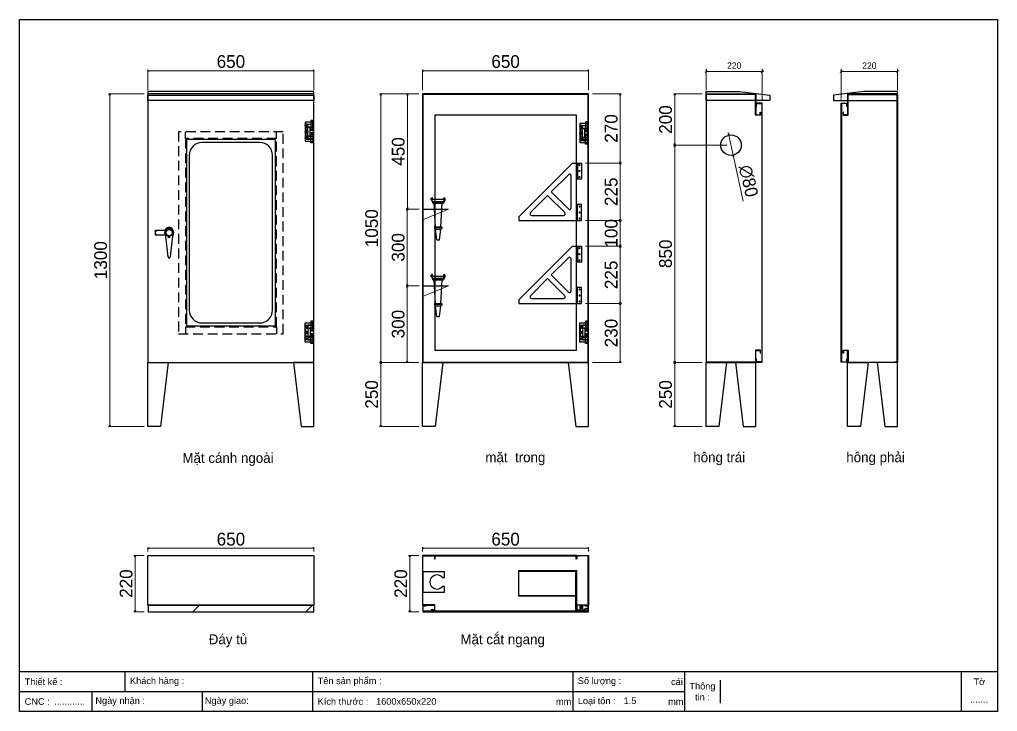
# Model space of a CAD drawing. Header units: millimetres. Extents: x 0 to 3827, y 0 to 2706.
import ezdxf

# ---------------------------------------------------------------- set-up
doc = ezdxf.new("R2010")
doc.units = ezdxf.units.MM
doc.linetypes.add('HIDDENX2', pattern=[19.05, 12.7, -6.35])
for name, color, linetype in [('BAOCHAY', 1, 'Continuous'), ('DIM', 253, 'Continuous'), ('FIRE PROTECTION', 1, 'Continuous')]:
    doc.layers.add(name, color=color, linetype=linetype)
doc.layers.add('S-CONCRETE', color=3, linetype='Continuous', lineweight=5)
doc.styles.add('Arial', font='arial.ttf')
doc.dimstyles.new('CNC', dxfattribs={"dimtxt": 50, "dimasz": 5, "dimexe": 5, "dimexo": 15, "dimgap": 10, "dimtad": 1, "dimdec": 0, "dimtxsty": 'Standard', "dimblk": 'OPEN30', "dimcen": 10, "dimclrd": 5, "dimclre": 5, "dimclrt": 3, "dimazin": 3, "dimtfac": 1, "dimtdec": 0, "dimtmove": 0, "dimatfit": 3, "dimldrblk": 'ARCHTICK', "dimlwd": 9, "dimlwe": 9})
doc.dimstyles.new('Dim-25', dxfattribs={"dimtxt": 25, "dimasz": 8, "dimexe": 10, "dimexo": 15, "dimgap": 10, "dimtad": 1, "dimdec": 0, "dimtxsty": 'Standard', "dimblk": 'OBLIQUE', "dimcen": 10, "dimclrd": 5, "dimclre": 5, "dimclrt": 3, "dimazin": 3, "dimtfac": 1, "dimtdec": 0, "dimtmove": 0, "dimatfit": 3, "dimldrblk": 'OBLIQUE', "dimlwd": 9, "dimlwe": 9})

# ---------------------------------------------------------------- blocks, each defined once
blk = doc.blocks.new('KHUNG CHUẨN')
at = {"color": 7}
for p, q in [((19889.2, -28535.2), (16919.2, -28535.2)), ((17239.2, -28535.2), (17239.2, -28595.2)), ((17809.2, -28535.2), (17809.2, -28655.2)), ((18599.2, -28535.2), (18599.2, -28655.2)), ((18939.2, -28535.2), (18939.2, -28655.2)), ((19779.2, -28535.2), (19779.2, -28655.2)), ((19047.6, -28560.2), (19047.6, -28630.2)), ((18939.2, -28595.2), (16919.2, -28595.2)), ((17139.2, -28595.2), (17139.2, -28655.2)), ((17474.2, -28595.2), (17474.2, -28655.2))]:
    blk.add_line(p, q, dxfattribs=at)
blk.add_lwpolyline([(16919.2, -26555.2), (19889.2, -26555.2), (19889.2, -28655.2), (16919.2, -28655.2)], close=True, dxfattribs=at)
at = {"color": 2, "char_height": 20, "style": 'Arial'}
for s, insert, width, attachment_point in [('  Thiết kế :', (16919.2, -28565.2), 917.634, 4), ('  Khách hàng :', (17239.2, -28565.2), 917.634, 4), ('  Tên sản phẩm :', (17809.2, -28565.2), 917.634, 4), ('  Số lượng :', (18599.2, -28565.2), 917.634, 4), ('cái', (18897.9, -28565.2), 63.517, 4), ('Thông\\Ptin :', (18993.4, -28595.2), 108.311, 5), ('Tờ', (19834.2, -28565.2), 110, 5), ('  CNC :', (16919.2, -28625.2), 917.634, 4), ('  Ngày nhận :', (17134, -28625.2), 556.651, 4), ('  Ngày giao:', (17466.3, -28625.2), 556.651, 4), ('  Kích thước :', (17809.2, -28625.2), 917.634, 4), ('mm', (18548.6, -28625.2), 73.831, 4), ('  Loại tôn :', (18599.2, -28625.2), 917.634, 4), ('mm', (18889.2, -28625.2), 917.634, 4)]:
    blk.add_mtext(s, dxfattribs=dict(at, insert=insert, width=width, attachment_point=attachment_point))
at = {"color": 3, "style": 'Arial'}
for tag, p in [('#01', (17055.6, -28580.1)), ('#02', (17431.4, -28580.1)), ('#03', (18030.6, -28580.1)), ('#08', (18751.7, -28580.1)), ('#10', (19064.8, -28580.1)), ('#04', (17024.8, -28634.6)), ('#05', (17308.5, -28633)), ('#06', (17632.7, -28633.7)), ('#07', (18002, -28634.7)), ('#09', (18753.8, -28632.6)), ('#11', (19060.3, -28625.7)), ('#12', (19806.5, -28628.9))]:
    blk.add_attdef(tag, p, '', height=20, dxfattribs=at)
blk = doc.blocks.new('*D1')
at = {"color": 0, "linetype": 'ByBlock', "lineweight": -2}
for p, q in [((502.1, 2505.7), (507.1, 2507.1)), ((507.1, 2504.4), (502.1, 2505.7)), ((502.1, 2505.7), (507.1, 2505.7)), ((1147.1, 2507.1), (1152.1, 2505.7)), ((1152.1, 2505.7), (1147.1, 2504.4)), ((1152.1, 2505.7), (1147.1, 2505.7))]:
    blk.add_line(p, q, dxfattribs=at)
at = {"layer": 'Defpoints', "color": 0, "transparency": 16777216}
for p in [(1152.1, 2505.7), (502.1, 2414.7), (1152.1, 2414.7)]:
    blk.add_point(p, dxfattribs=at)
at = {"layer": 'DIM', "color": 5, "lineweight": 9, "transparency": 16777216}
for p, q in [((502.1, 2429.7), (502.1, 2510.7)), ((507.1, 2505.7), (1147.1, 2505.7)), ((1152.1, 2429.7), (1152.1, 2510.7))]:
    blk.add_line(p, q, dxfattribs=at)
at = {"layer": 'DIM', "color": 3, "transparency": 16777216, "insert": (827.1, 2541.2), "char_height": 50, "attachment_point": 5}
blk.add_mtext('650', dxfattribs=at)
blk = doc.blocks.new('_ArchTick')
at = {"color": 0, "const_width": 0.15}
blk.add_lwpolyline([(-0.5, -0.5), (0.5, 0.5)], dxfattribs=at)
blk = doc.blocks.new('_Open30')
at = {"color": 0, "linetype": 'ByBlock', "lineweight": -2}
for p, q in [((-1, 0.27), (0, 0)), ((0, 0), (-1, -0.27)), ((0, 0), (-1, 0))]:
    blk.add_line(p, q, dxfattribs=at)
blk = doc.blocks.new('*D2')
at = {"color": 0, "linetype": 'ByBlock', "lineweight": -2}
for p, q in [((1412.2, 2409.7), (1413.6, 2414.7)), ((1413.6, 2414.7), (1414.9, 2409.7)), ((1413.6, 2414.7), (1413.6, 2409.7)), ((1413.6, 1364.7), (1412.2, 1369.7)), ((1414.9, 1369.7), (1413.6, 1364.7)), ((1413.6, 1364.7), (1413.6, 1369.7))]:
    blk.add_line(p, q, dxfattribs=at)
at = {"layer": 'Defpoints', "color": 0, "transparency": 16777216}
for p in [(1576.8, 2414.7), (1413.6, 1364.7), (1576.8, 1364.7)]:
    blk.add_point(p, dxfattribs=at)
at = {"layer": 'DIM', "color": 5, "lineweight": 9, "transparency": 16777216}
for p, q in [((1561.8, 2414.7), (1408.6, 2414.7)), ((1413.6, 2409.7), (1413.6, 1369.7)), ((1561.8, 1364.7), (1408.6, 1364.7))]:
    blk.add_line(p, q, dxfattribs=at)
at = {"layer": 'DIM', "color": 3, "transparency": 16777216, "insert": (1378, 1889.7), "char_height": 50, "attachment_point": 5, "rotation": 90}
blk.add_mtext('1050', dxfattribs=at)
blk = doc.blocks.new('*D3')
at = {"color": 0, "linetype": 'ByBlock', "lineweight": -2}
for p, q in [((451.5, 605), (452.8, 610)), ((452.8, 610), (454.2, 605)), ((452.8, 610), (452.8, 605)), ((452.8, 390), (451.5, 395)), ((454.2, 395), (452.8, 390)), ((452.8, 390), (452.8, 395))]:
    blk.add_line(p, q, dxfattribs=at)
at = {"layer": 'Defpoints', "color": 0, "transparency": 16777216}
for p in [(502.1, 610), (452.8, 390), (503.1, 390)]:
    blk.add_point(p, dxfattribs=at)
at = {"layer": 'DIM', "color": 5, "lineweight": 9, "transparency": 16777216}
for p, q in [((487.1, 610), (447.8, 610)), ((452.8, 605), (452.8, 395)), ((488.1, 390), (447.8, 390))]:
    blk.add_line(p, q, dxfattribs=at)
at = {"layer": 'DIM', "color": 3, "transparency": 16777216, "insert": (417.3, 500), "char_height": 50, "attachment_point": 5, "rotation": 90}
blk.add_mtext('220', dxfattribs=at)
blk = doc.blocks.new('MS308-2-1')
at = {"color": 1}
for p, q in [((-53, 4.6), (-46, 10)), ((-13.3, -14.2), (-13.3, 6.7)), ((-12.3, 6.7), (-12.3, -6.9)), ((12.3, 6.7), (12.3, -6.9)), ((13.3, 6.7), (13.3, -14.2)), ((-53, -4.6), (-46, -10)), ((-4, -95), (-13.3, -14.2)), ((13.3, -14.2), (4, -95))]:
    blk.add_line(p, q, dxfattribs=at)
blk.add_lwpolyline([(-15.8, -10), (-53, -10), (-53, 10), (-15.8, 10)], dxfattribs=at)
for centre, radius, start, end in [((0, 6.7), 13.3, 0, 180), ((0, 6.7), 12.3, 0, 180), ((0, 5.9), 17.7, 226.184, 313.816), ((0, -95), 4, 180, 0)]:
    blk.add_arc(centre, radius, start, end, dxfattribs=at)
blk.add_ellipse((0, 0), major_axis=(0, 21), ratio=0.857143, start_param=3.972003, end_param=8.594367, dxfattribs=at)
blk = doc.blocks.new('*D4')
at = {"color": 0, "linetype": 'ByBlock', "lineweight": -2}
for p, q in [((502.1, 637.9), (507.1, 639.3)), ((507.1, 636.6), (502.1, 637.9)), ((502.1, 637.9), (507.1, 637.9)), ((1147.1, 639.3), (1152.1, 637.9)), ((1152.1, 637.9), (1147.1, 636.6)), ((1152.1, 637.9), (1147.1, 637.9))]:
    blk.add_line(p, q, dxfattribs=at)
at = {"layer": 'Defpoints', "color": 0, "transparency": 16777216}
for p in [(1152.1, 637.9), (502.1, 610), (1152.1, 610)]:
    blk.add_point(p, dxfattribs=at)
at = {"layer": 'DIM', "color": 5, "lineweight": 9, "transparency": 16777216}
for p, q in [((502.1, 625), (502.1, 642.9)), ((507.1, 637.9), (1147.1, 637.9)), ((1152.1, 625), (1152.1, 642.9))]:
    blk.add_line(p, q, dxfattribs=at)
at = {"layer": 'DIM', "color": 3, "transparency": 16777216, "insert": (827.1, 673.5), "char_height": 50, "attachment_point": 5}
blk.add_mtext('650', dxfattribs=at)
blk = doc.blocks.new('HL011-1-3')
at = {"color": 1}
for p, q in [((29.5, 81), (22.5, 81)), ((22.5, 81), (22.5, 78)), ((23.5, 78), (22.5, 78)), ((23.5, 75), (23.5, 78)), ((29.5, 78), (28.5, 78)), ((28.5, 75), (28.5, 78)), ((29.5, 78), (29.5, 81)), ((11, 56), (11, 19)), ((11, 56), (32, 56)), ((20, 54), (20, 21)), ((20, 47), (32, 47)), ((32, 42.5), (20, 42.5)), ((22.5, 75), (22.5, 49)), ((23.5, 75), (22.5, 75)), ((22.5, 49), (24, 44)), ((24, 44), (28, 44)), ((29.5, 49), (28, 44)), ((28.5, 75), (29.5, 75)), ((29.5, 49), (29.5, 75)), ((11, 19), (32, 19)), ((32, 32.5), (20, 32.5)), ((20, 28), (32, 28)), ((22.5, 26), (24, 31)), ((22.5, 0), (22.5, 26)), ((23.5, 0), (22.5, 0)), ((23.5, 0), (23.5, -3)), ((24, 31), (28, 31)), ((29.5, 26), (28, 31)), ((28.5, 0), (28.5, -3)), ((28.5, 0), (29.5, 0)), ((29.5, 26), (29.5, 0)), ((22.5, -6), (22.5, -3)), ((23.5, -3), (22.5, -3)), ((29.5, -6), (22.5, -6)), ((29.5, -3), (28.5, -3)), ((29.5, -3), (29.5, -6))]:
    blk.add_line(p, q, dxfattribs=at)
for points in [[(32, 19), (32, 0), (0, 0), (0, 75), (32, 75), (32, 56)], [(32, 28), (32, 21), (3, 21), (3, 54), (32, 54), (32, 47)], [(32, 42.5), (32, 32.5)]]:
    blk.add_lwpolyline(points, dxfattribs=at)
for points in [[(10, 67), (32, 67), (32, 65), (10, 65)], [(10, 8), (32, 8), (32, 10), (10, 10)]]:
    blk.add_lwpolyline(points, close=True, dxfattribs=at)
for centre in [(5.5, 62.5), (5.5, 37.5), (5.5, 12.5)]:
    blk.add_circle(centre, 3, dxfattribs=at)
blk = doc.blocks.new('*D5')
at = {"color": 0, "linetype": 'ByBlock', "lineweight": -2}
for p, q in [((1576.8, 2505.7), (1581.8, 2507.1)), ((1581.8, 2504.4), (1576.8, 2505.7)), ((1576.8, 2505.7), (1581.8, 2505.7)), ((2221.8, 2507.1), (2226.8, 2505.7)), ((2226.8, 2505.7), (2221.8, 2504.4)), ((2226.8, 2505.7), (2221.8, 2505.7))]:
    blk.add_line(p, q, dxfattribs=at)
at = {"layer": 'Defpoints', "color": 0, "transparency": 16777216}
for p in [(2226.8, 2505.7), (1576.8, 2414.7), (2226.8, 2414.7)]:
    blk.add_point(p, dxfattribs=at)
at = {"layer": 'DIM', "color": 5, "lineweight": 9, "transparency": 16777216}
for p, q in [((1576.8, 2429.7), (1576.8, 2510.7)), ((1581.8, 2505.7), (2221.8, 2505.7)), ((2226.8, 2429.7), (2226.8, 2510.7))]:
    blk.add_line(p, q, dxfattribs=at)
at = {"layer": 'DIM', "color": 3, "transparency": 16777216, "insert": (1901.8, 2541.2), "char_height": 50, "attachment_point": 5}
blk.add_mtext('650', dxfattribs=at)
blk = doc.blocks.new('*D6')
at = {"color": 0, "linetype": 'ByBlock', "lineweight": -2}
for p, q in [((2690.5, 2506.7), (2682.5, 2498.7)), ((2902.5, 2498.7), (2910.5, 2506.7))]:
    blk.add_line(p, q, dxfattribs=at)
at = {"color": 5, "lineweight": 9, "ltscale": 3, "transparency": 16777216}
for p, q in [((2686.5, 2429.7), (2686.5, 2512.7)), ((2686.5, 2502.7), (2906.5, 2502.7)), ((2906.5, 2393.7), (2906.5, 2512.7))]:
    blk.add_line(p, q, dxfattribs=at)
at = {"layer": 'Defpoints', "color": 0, "ltscale": 3, "transparency": 16777216}
for p in [(2906.5, 2502.7), (2686.5, 2414.7), (2906.5, 2378.7)]:
    blk.add_point(p, dxfattribs=at)
at = {"color": 3, "ltscale": 3, "transparency": 16777216, "insert": (2796.5, 2525.4), "char_height": 25, "attachment_point": 5}
blk.add_mtext('220', dxfattribs=at)
blk = doc.blocks.new('_Oblique')
at = {"color": 0, "linetype": 'ByBlock', "lineweight": -2}
blk.add_line((-0.5, -0.5), (0.5, 0.5), dxfattribs=at)
blk = doc.blocks.new('*D7')
at = {"color": 0, "linetype": 'ByBlock', "lineweight": -2}
for p, q in [((1526.2, 605), (1527.5, 610)), ((1527.5, 610), (1528.9, 605)), ((1527.5, 610), (1527.5, 605)), ((1527.5, 390), (1526.2, 395)), ((1528.9, 395), (1527.5, 390)), ((1527.5, 390), (1527.5, 395))]:
    blk.add_line(p, q, dxfattribs=at)
at = {"layer": 'Defpoints', "color": 0, "transparency": 16777216}
for p in [(1576.8, 610), (1527.5, 390), (1577.8, 390)]:
    blk.add_point(p, dxfattribs=at)
at = {"layer": 'DIM', "color": 5, "lineweight": 9, "transparency": 16777216}
for p, q in [((1561.8, 610), (1522.5, 610)), ((1527.5, 605), (1527.5, 395)), ((1562.8, 390), (1522.5, 390))]:
    blk.add_line(p, q, dxfattribs=at)
at = {"layer": 'DIM', "color": 3, "transparency": 16777216, "insert": (1492, 500), "char_height": 50, "attachment_point": 5, "rotation": 90}
blk.add_mtext('220', dxfattribs=at)
blk = doc.blocks.new('*D8')
at = {"color": 0, "linetype": 'ByBlock', "lineweight": -2}
for p, q in [((1576.8, 637.9), (1581.8, 639.3)), ((1581.8, 636.6), (1576.8, 637.9)), ((1576.8, 637.9), (1581.8, 637.9)), ((2221.8, 639.3), (2226.8, 637.9)), ((2226.8, 637.9), (2221.8, 636.6)), ((2226.8, 637.9), (2221.8, 637.9))]:
    blk.add_line(p, q, dxfattribs=at)
at = {"layer": 'Defpoints', "color": 0, "transparency": 16777216}
for p in [(2226.8, 637.9), (1576.8, 610), (2226.8, 610)]:
    blk.add_point(p, dxfattribs=at)
at = {"layer": 'DIM', "color": 5, "lineweight": 9, "transparency": 16777216}
for p, q in [((1576.8, 625), (1576.8, 642.9)), ((1581.8, 637.9), (2221.8, 637.9)), ((2226.8, 625), (2226.8, 642.9))]:
    blk.add_line(p, q, dxfattribs=at)
at = {"layer": 'DIM', "color": 3, "transparency": 16777216, "insert": (1901.8, 673.5), "char_height": 50, "attachment_point": 5}
blk.add_mtext('650', dxfattribs=at)
blk = doc.blocks.new('HL011-1-4')
h = blk.add_hatch()
h.set_pattern_fill('ANSI31', color=2, scale=0.5, style=0)
h.paths.add_polyline_path([(2.5, 0), (8.5, 0), (8.5, 12), (2.5, 12)])
at = {"color": 1}
for p, q in [((7, 23.5), (0, 10)), ((0, 0), (0, 10)), ((11, 0), (0, 0)), ((7, 23.5), (26, 23.5)), ((11, 0), (11, 19.5)), ((11, 19.5), (17, 19.5)), ((17, 19.5), (21.2, 13.9))]:
    blk.add_line(p, q, dxfattribs=at)
at = {"color": 2}
blk.add_lwpolyline([(2.5, 0), (2.5, 12), (8.5, 12), (8.5, 0)], dxfattribs=at)
at = {"color": 1}
blk.add_lwpolyline([(5.7, 21), (3, 21), (3, 23.5), (7, 23.5)], dxfattribs=at)
blk.add_circle((26, 17.5), 3.5, dxfattribs=at)
blk.add_arc((26, 17.5), 6, 216.8699, 90, dxfattribs=at)
blk = doc.blocks.new('*D9')
at = {"color": 0, "linetype": 'ByBlock', "lineweight": -2}
for p, q in [((1412.2, 1359.7), (1413.6, 1364.7)), ((1413.6, 1364.7), (1414.9, 1359.7)), ((1413.6, 1364.7), (1413.6, 1359.7)), ((1413.6, 1114.7), (1412.2, 1119.7)), ((1414.9, 1119.7), (1413.6, 1114.7)), ((1413.6, 1114.7), (1413.6, 1119.7))]:
    blk.add_line(p, q, dxfattribs=at)
at = {"layer": 'Defpoints', "color": 0, "transparency": 16777216}
for p in [(1576.8, 1364.7), (1413.6, 1114.7), (1576.8, 1114.7)]:
    blk.add_point(p, dxfattribs=at)
at = {"layer": 'DIM', "color": 5, "lineweight": 9, "transparency": 16777216}
for p, q in [((1561.8, 1364.7), (1408.6, 1364.7)), ((1413.6, 1359.7), (1413.6, 1119.7)), ((1561.8, 1114.7), (1408.6, 1114.7))]:
    blk.add_line(p, q, dxfattribs=at)
at = {"layer": 'DIM', "color": 3, "transparency": 16777216, "insert": (1378, 1239.7), "char_height": 50, "attachment_point": 5, "rotation": 90}
blk.add_mtext('250', dxfattribs=at)
blk = doc.blocks.new('*D10')
at = {"color": 0, "linetype": 'ByBlock', "lineweight": -2}
for p, q in [((351.6, 2409.7), (352.9, 2414.7)), ((352.9, 2414.7), (354.3, 2409.7)), ((352.9, 2414.7), (352.9, 2409.7)), ((352.9, 1114.7), (351.6, 1119.7)), ((354.3, 1119.7), (352.9, 1114.7)), ((352.9, 1114.7), (352.9, 1119.7))]:
    blk.add_line(p, q, dxfattribs=at)
at = {"layer": 'Defpoints', "color": 0, "transparency": 16777216}
for p in [(502.1, 2414.7), (352.9, 1114.7), (502.1, 1114.7)]:
    blk.add_point(p, dxfattribs=at)
at = {"layer": 'DIM', "color": 5, "lineweight": 9, "transparency": 16777216}
for p, q in [((487.1, 2414.7), (347.9, 2414.7)), ((352.9, 2409.7), (352.9, 1119.7)), ((487.1, 1114.7), (347.9, 1114.7))]:
    blk.add_line(p, q, dxfattribs=at)
at = {"layer": 'DIM', "color": 3, "transparency": 16777216, "insert": (317.4, 1764.7), "char_height": 50, "attachment_point": 5, "rotation": 90}
blk.add_mtext('1300', dxfattribs=at)
blk = doc.blocks.new('f')
at = {"color": 1}
for p, q in [((11807.5, 1083.3), (11828, 1083.3)), ((11807.5, 1020.3), (11807.5, 1083.3)), ((11807.5, 1073.3), (11812.5, 1073.3)), ((11812.5, 1083.3), (11812.5, 1020.3)), ((11828, 1083.3), (11828, 1020.3)), ((11807.5, 1061.3), (11812.5, 1061.3)), ((11807.5, 1049.3), (11812.5, 1049.3)), ((11807.5, 1030.3), (11812.5, 1030.3)), ((11828, 1020.3), (11807.5, 1020.3))]:
    blk.add_line(p, q, dxfattribs=at)
for centre in [(11820, 1075.3), (11820, 1051.8), (11820, 1028.3)]:
    blk.add_circle(centre, 2, dxfattribs=at)
blk = doc.blocks.new('ddddđ')
at = {"color": 7, "linetype": 'Continuous'}
for p, q in [((-30144.3, -61375.4), (-29934.3, -61165.4)), ((-29919.3, -61390.4), (-29919.3, -61165.4)), ((-30017.5, -61278.1), (-29950.4, -61211)), ((-29939.3, -61340.6), (-29939.3, -61215.6)), ((-30098.7, -61359.3), (-30031.6, -61292.2)), ((-30094.1, -61370.4), (-29969.1, -61370.4)), ((-30144.3, -61390.4), (-29919.3, -61390.4))]:
    blk.add_line(p, q, dxfattribs=at)
at = {"color": 7}
for p, q in [((-29934.3, -61165.4), (-29919.3, -61165.4)), ((-30144.3, -61375.4), (-30144.3, -61390.4))]:
    blk.add_line(p, q, dxfattribs=at)
for p, q in [((-30031.6, -61292.2), (-29964.5, -61359.3)), ((-30017.5, -61278.1), (-29950.4, -61345.1))]:
    blk.add_line(p, q)
at = {"color": 7, "linetype": 'Continuous'}
for centre, start, end in [((-29945.8, -61215.6), 0, 135), ((-30094.1, -61363.9), 135, 270)]:
    blk.add_arc(centre, 6.5, start, end, dxfattribs=at)
for centre, start, end in [((-29969.1, -61363.9), 270, 45), ((-29945.8, -61340.6), 225, 0)]:
    blk.add_arc(centre, 6.5, start, end)
blk.add_blockref('f', (-41726.8, -62248.7))
at = {"xscale": -1, "rotation": 180}
blk.add_blockref('f', (-41726.8, -60307.1), dxfattribs=at)
blk = doc.blocks.new('*D11')
at = {"color": 5, "lineweight": 9, "ltscale": 3, "transparency": 16777216}
for p, q in [((2241.8, 2414.7), (2355.8, 2414.7)), ((2350.8, 2409.7), (2350.8, 2149.7)), ((2214.3, 2144.7), (2355.8, 2144.7))]:
    blk.add_line(p, q, dxfattribs=at)
at = {"color": 0, "linetype": 'ByBlock', "lineweight": -2}
for p, q in [((2349.4, 2409.7), (2350.8, 2414.7)), ((2350.8, 2414.7), (2352.1, 2409.7)), ((2350.8, 2414.7), (2350.8, 2409.7)), ((2350.8, 2144.7), (2349.4, 2149.7)), ((2352.1, 2149.7), (2350.8, 2144.7)), ((2350.8, 2144.7), (2350.8, 2149.7))]:
    blk.add_line(p, q, dxfattribs=at)
at = {"layer": 'Defpoints', "color": 0, "ltscale": 3, "transparency": 16777216}
for p in [(2226.8, 2414.7), (2199.3, 2144.7), (2350.8, 2144.7)]:
    blk.add_point(p, dxfattribs=at)
at = {"color": 3, "ltscale": 3, "transparency": 16777216, "insert": (2315.2, 2279.7), "char_height": 50, "attachment_point": 5, "rotation": 90}
blk.add_mtext('270', dxfattribs=at)
blk = doc.blocks.new('*D12')
at = {"color": 5, "lineweight": 9, "ltscale": 3, "transparency": 16777216}
for p, q in [((2214.3, 2144.7), (2355.8, 2144.7)), ((2350.8, 2139.7), (2350.8, 1924.7)), ((2214.3, 1919.7), (2355.8, 1919.7))]:
    blk.add_line(p, q, dxfattribs=at)
at = {"color": 0, "linetype": 'ByBlock', "lineweight": -2}
for p, q in [((2349.4, 2139.7), (2350.8, 2144.7)), ((2350.8, 2144.7), (2352.1, 2139.7)), ((2350.8, 2144.7), (2350.8, 2139.7)), ((2350.8, 1919.7), (2349.4, 1924.7)), ((2352.1, 1924.7), (2350.8, 1919.7)), ((2350.8, 1919.7), (2350.8, 1924.7))]:
    blk.add_line(p, q, dxfattribs=at)
at = {"layer": 'Defpoints', "color": 0, "ltscale": 3, "transparency": 16777216}
for p in [(2199.3, 2144.7), (2199.3, 1919.7), (2350.8, 1919.7)]:
    blk.add_point(p, dxfattribs=at)
at = {"color": 3, "ltscale": 3, "transparency": 16777216, "insert": (2315.2, 2032.2), "char_height": 50, "attachment_point": 5, "rotation": 90}
blk.add_mtext('225', dxfattribs=at)
blk = doc.blocks.new('*D13')
at = {"color": 5, "lineweight": 9, "ltscale": 3, "transparency": 16777216}
for p, q in [((2214.3, 1919.7), (2355.8, 1919.7)), ((2350.8, 1914.7), (2350.8, 1824.7)), ((2214.3, 1819.7), (2355.8, 1819.7))]:
    blk.add_line(p, q, dxfattribs=at)
at = {"color": 0, "linetype": 'ByBlock', "lineweight": -2}
for p, q in [((2349.4, 1914.7), (2350.8, 1919.7)), ((2350.8, 1919.7), (2352.1, 1914.7)), ((2350.8, 1919.7), (2350.8, 1914.7)), ((2350.8, 1819.7), (2349.4, 1824.7)), ((2352.1, 1824.7), (2350.8, 1819.7)), ((2350.8, 1819.7), (2350.8, 1824.7))]:
    blk.add_line(p, q, dxfattribs=at)
at = {"layer": 'Defpoints', "color": 0, "ltscale": 3, "transparency": 16777216}
for p in [(2199.3, 1919.7), (2199.3, 1819.7), (2350.8, 1819.7)]:
    blk.add_point(p, dxfattribs=at)
at = {"color": 3, "ltscale": 3, "transparency": 16777216, "insert": (2315.2, 1869.7), "char_height": 50, "attachment_point": 5, "rotation": 90}
blk.add_mtext('100', dxfattribs=at)
blk = doc.blocks.new('*D14')
at = {"color": 5, "lineweight": 9, "ltscale": 3, "transparency": 16777216}
for p, q in [((2214.3, 1819.7), (2355.8, 1819.7)), ((2350.8, 1814.7), (2350.8, 1599.7)), ((2214.3, 1594.7), (2355.8, 1594.7))]:
    blk.add_line(p, q, dxfattribs=at)
at = {"color": 0, "linetype": 'ByBlock', "lineweight": -2}
for p, q in [((2349.4, 1814.7), (2350.8, 1819.7)), ((2350.8, 1819.7), (2352.1, 1814.7)), ((2350.8, 1819.7), (2350.8, 1814.7)), ((2350.8, 1594.7), (2349.4, 1599.7)), ((2352.1, 1599.7), (2350.8, 1594.7)), ((2350.8, 1594.7), (2350.8, 1599.7))]:
    blk.add_line(p, q, dxfattribs=at)
at = {"layer": 'Defpoints', "color": 0, "ltscale": 3, "transparency": 16777216}
for p in [(2199.3, 1819.7), (2199.3, 1594.7), (2350.8, 1594.7)]:
    blk.add_point(p, dxfattribs=at)
at = {"color": 3, "ltscale": 3, "transparency": 16777216, "insert": (2315.2, 1707.2), "char_height": 50, "attachment_point": 5, "rotation": 90}
blk.add_mtext('225', dxfattribs=at)
blk = doc.blocks.new('*D15')
at = {"color": 5, "lineweight": 9, "ltscale": 3, "transparency": 16777216}
for p, q in [((2214.3, 1594.7), (2355.8, 1594.7)), ((2350.8, 1589.7), (2350.8, 1369.7)), ((2241.8, 1364.7), (2355.8, 1364.7))]:
    blk.add_line(p, q, dxfattribs=at)
at = {"color": 0, "linetype": 'ByBlock', "lineweight": -2}
for p, q in [((2349.4, 1589.7), (2350.8, 1594.7)), ((2350.8, 1594.7), (2352.1, 1589.7)), ((2350.8, 1594.7), (2350.8, 1589.7)), ((2350.8, 1364.7), (2349.4, 1369.7)), ((2352.1, 1369.7), (2350.8, 1364.7)), ((2350.8, 1364.7), (2350.8, 1369.7))]:
    blk.add_line(p, q, dxfattribs=at)
at = {"layer": 'Defpoints', "color": 0, "ltscale": 3, "transparency": 16777216}
for p in [(2199.3, 1594.7), (2226.8, 1364.7), (2350.8, 1364.7)]:
    blk.add_point(p, dxfattribs=at)
at = {"color": 3, "ltscale": 3, "transparency": 16777216, "insert": (2315.2, 1479.7), "char_height": 50, "attachment_point": 5, "rotation": 90}
blk.add_mtext('230', dxfattribs=at)
blk = doc.blocks.new('22323232')
at = {"layer": 'BAOCHAY', "color": 7, "ltscale": 2000}
for p, q in [((-11485.3, -64285.3), (-11489, -64285.3)), ((-11485.3, -64287.4), (-11485.3, -64285.3)), ((-11442, -64285.3), (-11438.3, -64285.3)), ((-11442, -64287.4), (-11442, -64285.3)), ((-11490.7, -64293.1), (-11490.7, -64286.9)), ((-11485.3, -64294.7), (-11489, -64294.7)), ((-11489, -64294.7), (-11484.2, -64304.2)), ((-11485.3, -64287.4), (-11487.4, -64287.4)), ((-11487.4, -64290.7), (-11487.4, -64287.4)), ((-11487.4, -64290.7), (-11439.9, -64290.7)), ((-11485.3, -64297.7), (-11485.3, -64294.7)), ((-11485, -64305), (-11485, -64305)), ((-11484.2, -64298.8), (-11443.1, -64298.8)), ((-11484.2, -64304.2), (-11484.2, -64298.8)), ((-11484.2, -64304.2), (-11443.1, -64304.2)), ((-11484.2, -64305.8), (-11443.1, -64305.8)), ((-11474.5, -64398.7), (-11479.8, -64305.8)), ((-11452.8, -64398.7), (-11447.5, -64305.8)), ((-11438.3, -64294.7), (-11443.1, -64304.2)), ((-11443.1, -64304.2), (-11443.1, -64298.8)), ((-11442.3, -64305), (-11442.3, -64305)), ((-11442, -64287.4), (-11439.9, -64287.4)), ((-11442, -64297.7), (-11442, -64294.7)), ((-11442, -64294.7), (-11438.3, -64294.7)), ((-11439.9, -64290.7), (-11439.9, -64287.4)), ((-11436.6, -64293.1), (-11436.6, -64286.9)), ((-11478.9, -64399.8), (-11478.9, -64399.8)), ((-11477.8, -64398.7), (-11449.5, -64398.7)), ((-11477.8, -64400.9), (-11477.8, -64404.7)), ((-11477.8, -64400.9), (-11449.5, -64400.9)), ((-11449.5, -64400.9), (-11449.5, -64404.7)), ((-11475.6, -64406.8), (-11451.7, -64406.8)), ((-11469.1, -64448.6), (-11474.5, -64406.8)), ((-11458.2, -64448.6), (-11452.8, -64406.8))]:
    blk.add_line(p, q, dxfattribs=at)
for centre, radius, start, end in [((-11489, -64286.9), 1.62, 90, 180), ((-11438.3, -64286.9), 1.62, 0, 90), ((-11489, -64293.1), 1.62, 180, 270), ((-11484.2, -64297.7), 1.08, 180, 270), ((-11484.2, -64305), 0.81, 90, 180), ((-11484.2, -64305), 0.81, 180, 270), ((-11443.1, -64297.7), 1.08, 270, 0), ((-11443.1, -64305), 0.81, 0, 90), ((-11443.1, -64305), 0.81, 270, 0), ((-11438.3, -64293.1), 1.62, 270, 0), ((-11477.8, -64399.8), 1.08, 90, 180), ((-11477.8, -64399.8), 1.08, 180, 270), ((-11449.5, -64399.8), 1.08, 0, 90), ((-11449.5, -64399.8), 1.08, 270, 0), ((-11475.6, -64404.7), 2.16, 180, 270), ((-11451.7, -64404.7), 2.16, 270, 0)]:
    blk.add_arc(centre, radius, start, end, dxfattribs=at)
at = {"layer": 'S-CONCRETE', "color": 8}
for p, q in [((-11524.9, -64328.7), (-11423.9, -64328.7)), ((-11423.9, -64328.7), (-11524.9, -64370.8)), ((-11524.9, -64330.2), (-11427.5, -64330.2))]:
    blk.add_line(p, q, dxfattribs=at)
blk = doc.blocks.new('*D16')
at = {"color": 0, "linetype": 'ByBlock', "lineweight": -2}
for p, q in [((2775.5, 2253.8), (2773.1, 2258.4)), ((2775.5, 2253.8), (2774.4, 2258.7)), ((2775.7, 2259), (2775.5, 2253.8)), ((2792.2, 2170.5), (2792.4, 2175.6)), ((2792.4, 2175.6), (2794.8, 2171)), ((2792.4, 2175.6), (2793.5, 2170.8))]:
    blk.add_line(p, q, dxfattribs=at)
at = {"color": 5, "lineweight": 9, "ltscale": 3, "transparency": 16777216}
for p, q in [((2774.4, 2258.7), (2773.4, 2263.6)), ((2775.5, 2253.8), (2792.4, 2175.6)), ((2831.6, 1995.2), (2793.5, 2170.8))]:
    blk.add_line(p, q, dxfattribs=at)
at = {"layer": 'Defpoints', "color": 0, "ltscale": 3, "transparency": 16777216}
for p in [(2775.5, 2253.8), (2792.4, 2175.6)]:
    blk.add_point(p, dxfattribs=at)
at = {"color": 3, "ltscale": 3, "transparency": 16777216, "insert": (2852.2, 2074.3), "char_height": 50, "attachment_point": 5, "rotation": 282.2462}
blk.add_mtext('∅80', dxfattribs=at)
blk = doc.blocks.new('*D17')
at = {"color": 5, "lineweight": 9, "ltscale": 3, "transparency": 16777216}
for p, q in [((2671.5, 2414.7), (2558.6, 2414.7)), ((2563.6, 2409.7), (2563.6, 2219.7)), ((2769, 2214.7), (2558.6, 2214.7))]:
    blk.add_line(p, q, dxfattribs=at)
at = {"color": 0, "linetype": 'ByBlock', "lineweight": -2}
for p, q in [((2562.2, 2409.7), (2563.6, 2414.7)), ((2563.6, 2414.7), (2564.9, 2409.7)), ((2563.6, 2414.7), (2563.6, 2409.7)), ((2563.6, 2214.7), (2562.2, 2219.7)), ((2564.9, 2219.7), (2563.6, 2214.7)), ((2563.6, 2214.7), (2563.6, 2219.7))]:
    blk.add_line(p, q, dxfattribs=at)
at = {"layer": 'Defpoints', "color": 0, "ltscale": 3, "transparency": 16777216}
for p in [(2686.5, 2414.7), (2563.6, 2214.7), (2784, 2214.7)]:
    blk.add_point(p, dxfattribs=at)
at = {"color": 3, "ltscale": 3, "transparency": 16777216, "insert": (2528, 2314.7), "char_height": 50, "attachment_point": 5, "rotation": 90}
blk.add_mtext('200', dxfattribs=at)
blk = doc.blocks.new('*D18')
at = {"color": 5, "lineweight": 9, "ltscale": 3, "transparency": 16777216}
for p, q in [((2769, 2214.7), (2558.6, 2214.7)), ((2563.6, 2209.7), (2563.6, 1369.7)), ((2671.5, 1364.7), (2558.6, 1364.7))]:
    blk.add_line(p, q, dxfattribs=at)
at = {"color": 0, "linetype": 'ByBlock', "lineweight": -2}
for p, q in [((2562.2, 2209.7), (2563.6, 2214.7)), ((2563.6, 2214.7), (2564.9, 2209.7)), ((2563.6, 2214.7), (2563.6, 2209.7)), ((2563.6, 1364.7), (2562.2, 1369.7)), ((2564.9, 1369.7), (2563.6, 1364.7)), ((2563.6, 1364.7), (2563.6, 1369.7))]:
    blk.add_line(p, q, dxfattribs=at)
at = {"layer": 'Defpoints', "color": 0, "ltscale": 3, "transparency": 16777216}
for p in [(2784, 2214.7), (2563.6, 1364.7), (2686.5, 1364.7)]:
    blk.add_point(p, dxfattribs=at)
at = {"color": 3, "ltscale": 3, "transparency": 16777216, "insert": (2528, 1789.7), "char_height": 50, "attachment_point": 5, "rotation": 90}
blk.add_mtext('850', dxfattribs=at)
blk = doc.blocks.new('*D19')
at = {"color": 5, "lineweight": 9, "ltscale": 3, "transparency": 16777216}
for p, q in [((2671.5, 1364.7), (2558.6, 1364.7)), ((2563.6, 1359.7), (2563.6, 1119.7)), ((2671.5, 1114.7), (2558.6, 1114.7))]:
    blk.add_line(p, q, dxfattribs=at)
at = {"color": 0, "linetype": 'ByBlock', "lineweight": -2}
for p, q in [((2562.2, 1359.7), (2563.6, 1364.7)), ((2563.6, 1364.7), (2564.9, 1359.7)), ((2563.6, 1364.7), (2563.6, 1359.7)), ((2563.6, 1114.7), (2562.2, 1119.7)), ((2564.9, 1119.7), (2563.6, 1114.7)), ((2563.6, 1114.7), (2563.6, 1119.7))]:
    blk.add_line(p, q, dxfattribs=at)
at = {"layer": 'Defpoints', "color": 0, "ltscale": 3, "transparency": 16777216}
for p in [(2686.5, 1364.7), (2563.6, 1114.7), (2686.5, 1114.7)]:
    blk.add_point(p, dxfattribs=at)
at = {"color": 3, "ltscale": 3, "transparency": 16777216, "insert": (2528, 1239.7), "char_height": 50, "attachment_point": 5, "rotation": 90}
blk.add_mtext('250', dxfattribs=at)
blk = doc.blocks.new('*D20')
at = {"color": 0, "linetype": 'ByBlock', "lineweight": -2}
for p, q in [((3219.3, 2506.7), (3211.3, 2498.7)), ((3431.3, 2498.7), (3439.3, 2506.7))]:
    blk.add_line(p, q, dxfattribs=at)
at = {"color": 5, "lineweight": 9, "ltscale": 3, "transparency": 16777216}
for p, q in [((3215.3, 2393.7), (3215.3, 2512.7)), ((3435.3, 2502.7), (3215.3, 2502.7)), ((3435.3, 2429.7), (3435.3, 2512.7))]:
    blk.add_line(p, q, dxfattribs=at)
at = {"layer": 'Defpoints', "color": 0, "ltscale": 3, "transparency": 16777216}
for p in [(3215.3, 2502.7), (3435.3, 2414.7), (3215.3, 2378.7)]:
    blk.add_point(p, dxfattribs=at)
at = {"color": 3, "ltscale": 3, "transparency": 16777216, "insert": (3325.3, 2525.4), "char_height": 25, "attachment_point": 5}
blk.add_mtext('220', dxfattribs=at)
blk = doc.blocks.new('*D21')
at = {"color": 5, "lineweight": 9, "ltscale": 3, "transparency": 16777216}
for p, q in [((1561.8, 2414.7), (1512.6, 2414.7)), ((1517.6, 2409.7), (1517.6, 1969.7)), ((1563.3, 1964.7), (1512.6, 1964.7))]:
    blk.add_line(p, q, dxfattribs=at)
at = {"color": 0, "linetype": 'ByBlock', "lineweight": -2}
for p, q in [((1516.2, 2409.7), (1517.6, 2414.7)), ((1517.6, 2414.7), (1518.9, 2409.7)), ((1517.6, 2414.7), (1517.6, 2409.7)), ((1517.6, 1964.7), (1516.2, 1969.7)), ((1518.9, 1969.7), (1517.6, 1964.7)), ((1517.6, 1964.7), (1517.6, 1969.7))]:
    blk.add_line(p, q, dxfattribs=at)
at = {"layer": 'Defpoints', "color": 0, "ltscale": 3, "transparency": 16777216}
for p in [(1576.8, 2414.7), (1517.6, 1964.7), (1578.3, 1964.7)]:
    blk.add_point(p, dxfattribs=at)
at = {"color": 3, "ltscale": 3, "transparency": 16777216, "insert": (1482, 2189.7), "char_height": 50, "attachment_point": 5, "rotation": 90}
blk.add_mtext('450', dxfattribs=at)
blk = doc.blocks.new('*D22')
at = {"color": 5, "lineweight": 9, "ltscale": 3, "transparency": 16777216}
for p, q in [((1563.3, 1964.7), (1512.2, 1964.7)), ((1517.2, 1959.7), (1517.2, 1669.7)), ((1561.8, 1664.7), (1512.2, 1664.7))]:
    blk.add_line(p, q, dxfattribs=at)
at = {"color": 0, "linetype": 'ByBlock', "lineweight": -2}
for p, q in [((1515.9, 1959.7), (1517.2, 1964.7)), ((1517.2, 1964.7), (1518.6, 1959.7)), ((1517.2, 1964.7), (1517.2, 1959.7)), ((1517.2, 1664.7), (1515.9, 1669.7)), ((1518.6, 1669.7), (1517.2, 1664.7)), ((1517.2, 1664.7), (1517.2, 1669.7))]:
    blk.add_line(p, q, dxfattribs=at)
at = {"layer": 'Defpoints', "color": 0, "ltscale": 3, "transparency": 16777216}
for p in [(1578.3, 1964.7), (1517.2, 1664.7), (1576.8, 1664.7)]:
    blk.add_point(p, dxfattribs=at)
at = {"color": 3, "ltscale": 3, "transparency": 16777216, "insert": (1481.7, 1814.7), "char_height": 50, "attachment_point": 5, "rotation": 90}
blk.add_mtext('300', dxfattribs=at)
blk = doc.blocks.new('*D23')
at = {"color": 5, "lineweight": 9, "ltscale": 3, "transparency": 16777216}
for p, q in [((1563.3, 1664.7), (1512.2, 1664.7)), ((1517.2, 1659.7), (1517.2, 1369.7)), ((1561.8, 1364.7), (1512.2, 1364.7))]:
    blk.add_line(p, q, dxfattribs=at)
at = {"color": 0, "linetype": 'ByBlock', "lineweight": -2}
for p, q in [((1515.9, 1659.7), (1517.2, 1664.7)), ((1517.2, 1664.7), (1518.6, 1659.7)), ((1517.2, 1664.7), (1517.2, 1659.7)), ((1517.2, 1364.7), (1515.9, 1369.7)), ((1518.6, 1369.7), (1517.2, 1364.7)), ((1517.2, 1364.7), (1517.2, 1369.7))]:
    blk.add_line(p, q, dxfattribs=at)
at = {"layer": 'Defpoints', "color": 0, "ltscale": 3, "transparency": 16777216}
for p in [(1578.3, 1664.7), (1517.2, 1364.7), (1576.8, 1364.7)]:
    blk.add_point(p, dxfattribs=at)
at = {"color": 3, "ltscale": 3, "transparency": 16777216, "insert": (1481.7, 1514.7), "char_height": 50, "attachment_point": 5, "rotation": 90}
blk.add_mtext('300', dxfattribs=at)

msp = doc.modelspace()

# ---------------------------------------------------------------- hatches: boundary and pattern name
at = {"ltscale": 3}
h = msp.add_hatch(dxfattribs=at)
h.set_pattern_fill('ANSI31', color=256, scale=200, style=0)
h.set_pattern_definition([(45, (-8910759.4, 15132145), (-3535.5339, 3535.5339), [])])
h.paths.add_polyline_path([(502.1, 610), (1152.1, 610), (1152.1, 415), (502.1, 415)])
h = msp.add_hatch(dxfattribs=at)
h.set_pattern_fill('ANSI31', color=6, scale=50, angle=90, style=0)
h.set_pattern_definition([(225, (-3783036.25, -2227689.86), (220.97087, -220.97087), [])])
h.paths.add_polyline_path([(1151.1, 414), (503.1, 414), (503.1, 390), (1151.1, 390)])

# ---------------------------------------------------------------- linework, layer by layer
at = {"linetype": 'HIDDENX2', "ltscale": 3}
msp.add_line((649.1, 2240.2), (649.1, 2267.2), dxfattribs=at)
at = {"ltscale": 3}
for p, q in [((1005.1, 2240.2), (1005.1, 2267.2)), ((1632.7, 1844.8), (1643.5, 1844.8)), ((1632.7, 1544.8), (1643.5, 1544.8)), ((649.1, 1504.2), (649.1, 1477.2)), ((1005.1, 1504.2), (1005.1, 1477.2))]:
    msp.add_line(p, q, dxfattribs=at)
at = {"color": 1, "ltscale": 3}
for points in [[(502.1, 2409.7), (1152.1, 2409.7), (1152.1, 2424.7), (502.1, 2424.7)], [(502.1, 2409.7), (1152.1, 2409.7), (1152.1, 2389.7), (502.1, 2389.7)]]:
    msp.add_lwpolyline(points, close=True, dxfattribs=at)
for points in [[(502.1, 1364.7), (1152.1, 1364.7), (1152.1, 2414.7), (502.1, 2414.7)], [(1576.8, 1364.7), (2226.8, 1364.7), (2226.8, 2414.7), (1576.8, 2414.7)], [(1578.3, 1366.2), (2225.3, 1366.2), (2225.3, 2413.2), (1578.3, 2413.2)], [(1624.8, 1412.7), (2178.8, 1412.7), (2178.8, 2331.7), (1624.8, 2331.7)]]:
    msp.add_lwpolyline(points, close=True)
at = {"color": 7}
for points in [[(2688, 1366.2), (2688, 1366.2), (2688, 2413.2), (2688, 2413.2), (2688, 2413.2), (2686.5, 2414.7), (2686.5, 1364.7), (2688, 1366.2)], [(2899, 2343.2), (2899, 2331.7), (2880, 2331.7), (2880, 2413.2), (2688, 2413.2), (2688, 2413.2), (2688, 2413.2), (2688, 2413.2), (2686.5, 2414.7), (2686.5, 2414.7), (2881.5, 2414.7), (2881.5, 2333.2), (2897.5, 2333.2), (2897.5, 2343.2)], [(3222.8, 2343.2), (3222.8, 2331.7), (3241.8, 2331.7), (3241.8, 2413.2), (3433.8, 2413.2), (3433.8, 2413.2), (3433.8, 2413.2), (3433.8, 2413.2), (3435.3, 2414.7), (3435.3, 2414.7), (3240.3, 2414.7), (3240.3, 2333.2), (3224.3, 2333.2), (3224.3, 2343.2)], [(3433.8, 1366.2), (3433.8, 1366.2), (3433.8, 2413.2), (3433.8, 2413.2), (3433.8, 2413.2), (3435.3, 2414.7), (3435.3, 1364.7), (3433.8, 1366.2)], [(2899, 1401.2), (2899, 1412.7), (2880, 1412.7), (2880, 1366.2), (2688, 1366.2), (2688, 1366.2), (2698, 1366.2), (2698, 1366.2), (2688, 1366.2), (2686.5, 1364.7), (2881.5, 1364.7), (2881.5, 1411.2), (2897.5, 1411.2), (2897.5, 1401.2)], [(3222.8, 1401.2), (3222.8, 1412.7), (3241.8, 1412.7), (3241.8, 1366.2), (3433.8, 1366.2), (3433.8, 1366.2), (3423.8, 1366.2), (3423.8, 1366.2), (3433.8, 1366.2), (3435.3, 1364.7), (3240.3, 1364.7), (3240.3, 1411.2), (3224.3, 1411.2), (3224.3, 1401.2)], [(1611.3, 395.5), (1624.8, 395.5), (1624.8, 416.5), (1578.3, 416.5), (1578.3, 608.5), (1623.3, 608.5), (1623.3, 596.5), (1624.8, 596.5), (1624.8, 610), (1576.8, 610), (1576.8, 415), (1623.3, 415), (1623.3, 397), (1611.3, 397)], [(1626.3, 596.5), (1626.3, 608.5), (2177.3, 608.5), (2177.3, 596.5), (2178.8, 596.5), (2178.8, 610), (1624.8, 610), (1624.8, 596.5)], [(2192.3, 395.5), (2178.8, 395.5), (2178.8, 416.5), (2225.3, 416.5), (2225.3, 608.5), (2180.3, 608.5), (2180.3, 596.5), (2178.8, 596.5), (2178.8, 610), (2226.8, 610), (2226.8, 415), (2180.3, 415), (2180.3, 397), (2192.3, 397)]]:
    msp.add_lwpolyline(points, close=True, dxfattribs=at)
at = {"color": 6}
for points in [[(2882.5, 1377.2), (2882.5, 1365.7), (2906.5, 1365.7), (2906.5, 2378.7), (2882.5, 2378.7), (2882.5, 2365.2), (2884, 2365.2), (2884, 2377.2), (2905, 2377.2), (2905, 1367.2), (2884, 1367.2), (2884, 1377.2)], [(3239.3, 1377.2), (3239.3, 1365.7), (3215.3, 1365.7), (3215.3, 2378.7), (3239.3, 2378.7), (3239.3, 2365.2), (3237.8, 2365.2), (3237.8, 2377.2), (3216.8, 2377.2), (3216.8, 1367.2), (3237.8, 1367.2), (3237.8, 1377.2)], [(1591.3, 414), (1577.8, 414), (1577.8, 390), (2225.8, 390), (2225.8, 414), (2212.3, 414), (2212.3, 412.5), (2224.3, 412.5), (2224.3, 391.5), (1579.3, 391.5), (1579.3, 412.5), (1591.3, 412.5)]]:
    msp.add_lwpolyline(points, close=True, dxfattribs=at)
at = {"color": 2}
for points in [[(1120.6, 2296.2, 1), (1120.6, 2288.2), (1125.6, 2288.2, 1), (1125.6, 2296.2)], [(1120.6, 2271.2, 1), (1120.6, 2263.2), (1125.6, 2263.2, 1), (1125.6, 2271.2)], [(2195.3, 2291.2, 1), (2195.3, 2283.2), (2200.3, 2283.2, 1), (2200.3, 2291.2)], [(2195.3, 2266.2, 1), (2195.3, 2258.2), (2200.3, 2258.2, 1), (2200.3, 2266.2)], [(714.1, 1519.2), (940.1, 1519.2, 0.414214), (990.1, 1569.2), (990.1, 2175.2, 0.414214), (940.1, 2225.2), (714.1, 2225.2, 0.414214), (664.1, 2175.2), (664.1, 1569.2, 0.414214)], [(1120.6, 2246.2, 1), (1120.6, 2238.2), (1125.6, 2238.2, 1), (1125.6, 2246.2)], [(2195.3, 2241.2, 1), (2195.3, 2233.2), (2200.3, 2233.2, 1), (2200.3, 2241.2)], [(1120.6, 1503.2, -1), (1120.6, 1511.2), (1125.6, 1511.2, -1), (1125.6, 1503.2)], [(2195.3, 1503.2, -1), (2195.3, 1511.2), (2200.3, 1511.2, -1), (2200.3, 1503.2)], [(1120.6, 1478.2, -1), (1120.6, 1486.2), (1125.6, 1486.2, -1), (1125.6, 1478.2)], [(1120.6, 1453.2, -1), (1120.6, 1461.2), (1125.6, 1461.2, -1), (1125.6, 1453.2)], [(2195.3, 1478.2, -1), (2195.3, 1486.2), (2200.3, 1486.2, -1), (2200.3, 1478.2)], [(2195.3, 1453.2, -1), (2195.3, 1461.2), (2200.3, 1461.2, -1), (2200.3, 1453.2)]]:
    msp.add_lwpolyline(points, format="xyb", close=True, dxfattribs=at)
at = {"linetype": 'HIDDENX2', "ltscale": 3}
for points in [[(622.1, 1477.2), (1032.1, 1477.2), (1032.1, 2267.2), (622.1, 2267.2)], [(649.1, 1504.2), (1005.1, 1504.2), (1005.1, 2240.2), (649.1, 2240.2)]]:
    msp.add_lwpolyline(points, close=True, dxfattribs=at)
at = {"color": 4}
msp.add_lwpolyline([(653.1, 1508.2), (1001.1, 1508.2), (1001.1, 2236.2), (653.1, 2236.2)], close=True, dxfattribs=at)
at = {"ltscale": 3}
for points in [[(502.1, 1364.7), (582.1, 1364.7), (552.1, 1114.7), (502.1, 1114.7)], [(1152.1, 1364.7), (1072.1, 1364.7), (1102.1, 1114.7), (1152.1, 1114.7)], [(1576.8, 1364.7), (1656.8, 1364.7), (1626.8, 1114.7), (1576.8, 1114.7)], [(2226.8, 1364.7), (2146.8, 1364.7), (2176.8, 1114.7), (2226.8, 1114.7)], [(2686.5, 1364.7), (2766.5, 1364.7), (2736.5, 1114.7), (2686.5, 1114.7)], [(2881.5, 1364.7), (2801.5, 1364.7), (2831.5, 1114.7), (2881.5, 1114.7)], [(3240.3, 1364.7), (3320.3, 1364.7), (3290.3, 1114.7), (3240.3, 1114.7)], [(3435.3, 1364.7), (3355.3, 1364.7), (3385.3, 1114.7), (3435.3, 1114.7)], [(502.1, 610), (1152.1, 610), (1152.1, 415), (502.1, 415)], [(1151.1, 414), (503.1, 414), (503.1, 390), (1151.1, 390)]]:
    msp.add_lwpolyline(points, close=True, dxfattribs=at)
at = {"color": 7}
msp.add_lwpolyline([(1654.5, 523.7), (1662.8, 523.7, 0.414214), (1663.3, 524.2), (1663.3, 546.2), (1578.3, 546.2), (1578.3, 466.2), (1663.3, 466.2), (1663.3, 488.2, 0.414214), (1662.8, 488.7), (1654.5, 488.7)], format="xyb", dxfattribs=at)
at = {"color": 1}
for points in [[(1953.8, 550.5), (2177.3, 550.5), (2177.3, 450.5), (1953.8, 450.5)], [(1953.8, 549), (2175.8, 549), (2175.8, 452), (1953.8, 452)], [(2177.3, 550.5), (2178.8, 550.5), (2178.8, 395.5), (2177.3, 395.5)]]:
    msp.add_lwpolyline(points, close=True, dxfattribs=at)
at = {"color": 2, "ltscale": 3}
msp.add_circle((2784, 2214.7), 40, dxfattribs=at)
at = {"color": 2}
for centre, radius in [((585.1, 1872.2), 12.5), ((585.1, 1889.2), 3), ((585.1, 1855.2), 3)]:
    msp.add_circle(centre, radius, dxfattribs=at)
msp.add_arc((1633.3, 506.2), 27.5, 39.5212, 320.4788, dxfattribs=at)
at = {"layer": 'FIRE PROTECTION', "linetype": 'Continuous'}
for points in [[(2936.5, 2389.7), (2686.5, 2389.7), (2686.5, 2424.7), (2817.7, 2424.7), (2936.5, 2409.7)], [(3185.2, 2389.7), (3435.3, 2389.7), (3435.3, 2424.7), (3304, 2424.7), (3185.2, 2409.7)]]:
    msp.add_lwpolyline(points, close=True, dxfattribs=at)

# ---------------------------------------------------------------- block references
at = {"color": 3}
ref = msp.add_blockref('KHUNG CHUẨN', (-21798.9, 36919.5), dxfattribs=dict(at, xscale=1.28840799999125, yscale=1.28840799999125, zscale=1.28840799999125))
ref.add_attrib('#07', '1600x650x220', (1395, 26.3), dxfattribs={"color": 3, "height": 25.768, "style": 'Arial'})
ref.add_attrib('#09', '1.5', (2363.7, 29.1), dxfattribs={"color": 3, "height": 25.77, "style": 'Arial'})
ref.add_attrib('#04', '............', (135.9, 26.5), dxfattribs={"color": 3, "height": 25.768, "style": 'Arial'})
ref.add_attrib('#12', '.......', (3719.9, 33.8), dxfattribs={"color": 3, "height": 25.77, "style": 'Arial'})
at = {"color": 7, "xscale": -1, "rotation": 180}
for name, p in [('HL011-1-3', (1117.6, 2304.7)), ('HL011-1-3', (2192.3, 2299.7)), ('HL011-1-4', (2192.3, 415))]:
    msp.add_blockref(name, p, dxfattribs=at)
for name, p in [('ddddđ', (32098.1, 63310.1)), ('22323232', (13101.8, 66293.4)), ('ddddđ', (32098.1, 62985.1)), ('22323232', (13101.8, 65993.4))]:
    msp.add_blockref(name, p)
at = {"color": 7}
for name, p in [('MS308-2-1', (585.1, 1872.2)), ('HL011-1-3', (1117.6, 1444.7)), ('HL011-1-3', (2192.3, 1444.7))]:
    msp.add_blockref(name, p, dxfattribs=at)

# ---------------------------------------------------------------- texts
at = {"color": 2, "char_height": 39, "width": 775, "attachment_point": 5}
for s, insert in [('Mặt cánh ngoài', (815.7, 985.5)), ('mặt  trong', (1940.2, 988.2)), ('hông trái', (2737.8, 988.2)), ('hông phải', (3349.6, 988.2)), ('Mặt cắt ngang', (1890.4, 276.3)), ('Đáy tủ', (815.7, 276.3))]:
    msp.add_mtext(s, dxfattribs=dict(at, insert=insert))

# ---------------------------------------------------------------- dimensions: what is measured, and where the dimension line sits
at = {"ltscale": 3}
dim = msp.add_linear_dim(base=(2906.5, 2502.7), p1=(2686.5, 2414.7), p2=(2906.5, 2378.7), dimstyle='Dim-25', dxfattribs=at)
dim.commit()
dim.dimension.update_dxf_attribs({"geometry": '*D6', "text_midpoint": (2796.5, 2525.4)})
for base, p1, p2, angle, dimstyle, picture, middle in [((3215.3, 2502.7), (3435.3, 2414.7), (3215.3, 2378.7), 180, 'Dim-25', '*D20', (3325.3, 2525.4)), ((1517.6, 1964.7), (1576.8, 2414.7), (1578.3, 1964.7), 90, 'CNC', '*D21', (1482, 2189.7)), ((2350.8, 2144.7), (2226.8, 2414.7), (2199.3, 2144.7), 90, 'CNC', '*D11', (2315.2, 2279.7)), ((2563.6, 2214.7), (2686.5, 2414.7), (2784, 2214.7), 90, 'CNC', '*D17', (2528, 2314.7)), ((2563.6, 1364.7), (2784, 2214.7), (2686.5, 1364.7), 90, 'CNC', '*D18', (2528, 1789.7)), ((2350.8, 1919.7), (2199.3, 2144.7), (2199.3, 1919.7), 90, 'CNC', '*D12', (2315.2, 2032.2)), ((1517.2, 1664.7), (1578.3, 1964.7), (1576.8, 1664.7), 90, 'CNC', '*D22', (1481.7, 1814.7)), ((2350.8, 1594.7), (2199.3, 1819.7), (2199.3, 1594.7), 90, 'CNC', '*D14', (2315.2, 1707.2)), ((1517.2, 1364.7), (1578.3, 1664.7), (1576.8, 1364.7), 90, 'CNC', '*D23', (1481.7, 1514.7)), ((2350.8, 1364.7), (2199.3, 1594.7), (2226.8, 1364.7), 90, 'CNC', '*D15', (2315.2, 1479.7)), ((2563.6, 1114.7), (2686.5, 1364.7), (2686.5, 1114.7), 90, 'CNC', '*D19', (2528, 1239.7))]:
    dim = msp.add_linear_dim(base=base, p1=p1, p2=p2, angle=angle, dimstyle=dimstyle, dxfattribs=at)
    dim.commit()
    dim.dimension.update_dxf_attribs({"geometry": picture, "text_midpoint": middle})
dim = msp.add_diameter_dim_2p(p1=(2775.5, 2253.8), p2=(2792.4, 2175.6), dimstyle='CNC', dxfattribs=at)
dim.commit()
dim.dimension.update_dxf_attribs({"geometry": '*D16', "text_midpoint": (2816.1, 2066.4), "dimtype": 163})
dim = msp.add_linear_dim(base=(2350.8, 1819.7), p1=(2199.3, 1919.7), p2=(2199.3, 1819.7), angle=90, dimstyle='CNC', dxfattribs=at)
dim.commit()
dim.dimension.update_dxf_attribs({"geometry": '*D13', "text_midpoint": (2350.8, 1869.7), "dimtype": 160})
at = {"layer": 'DIM'}
for base, p1, p2, picture, middle in [((1152.1, 2505.7), (502.1, 2414.7), (1152.1, 2414.7), '*D1', (827.1, 2541.2)), ((2226.8, 2505.7), (1576.8, 2414.7), (2226.8, 2414.7), '*D5', (1901.8, 2541.2)), ((1152.1, 637.9), (502.1, 610), (1152.1, 610), '*D4', (827.1, 673.5)), ((2226.8, 637.9), (1576.8, 610), (2226.8, 610), '*D8', (1901.8, 673.5))]:
    dim = msp.add_linear_dim(base=base, p1=p1, p2=p2, dimstyle='CNC', dxfattribs=at)
    dim.commit()
    dim.dimension.update_dxf_attribs({"geometry": picture, "text_midpoint": middle})
for base, p1, p2, picture, middle in [((352.9, 1114.7), (502.1, 2414.7), (502.1, 1114.7), '*D10', (317.4, 1764.7)), ((1413.6, 1364.7), (1576.8, 2414.7), (1576.8, 1364.7), '*D2', (1378, 1889.7)), ((1413.6, 1114.7), (1576.8, 1364.7), (1576.8, 1114.7), '*D9', (1378, 1239.7)), ((452.8, 390), (502.1, 610), (503.1, 390), '*D3', (417.3, 500)), ((1527.5, 390), (1576.8, 610), (1577.8, 390), '*D7', (1492, 500))]:
    dim = msp.add_linear_dim(base=base, p1=p1, p2=p2, angle=90, dimstyle='CNC', dxfattribs=at)
    dim.commit()
    dim.dimension.update_dxf_attribs({"geometry": picture, "text_midpoint": middle})

doc.saveas('drawing.dxf')
